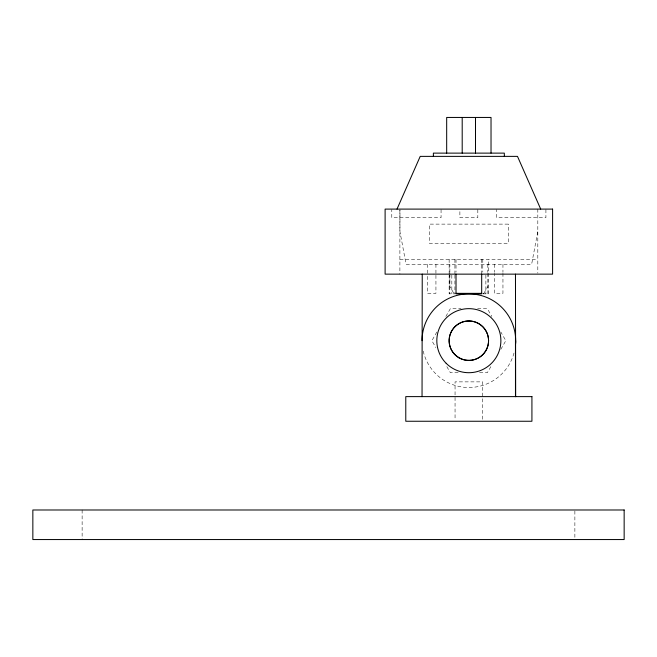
<?xml version="1.0" encoding="UTF-8"?>
<svg xmlns="http://www.w3.org/2000/svg" width="657" height="657" viewBox="0 0 657 657"><rect width="100%" height="100%" fill="white"/><g stroke="black" fill="none" stroke-linecap="round" stroke-linejoin="round"><path stroke-width="0.49" stroke-dasharray="3.29 2.46" d="M449.881 273.386L449.881 286.526L453.823 293.359L455.022 293.359M449.881 272.376L449.881 264.286M537.738 231.765L531.628 264.286L406.075 264.286L399.965 231.765L399.965 209.591M436.864 332.023L431.871 340.687L435.87 347.61M445.865 316.444L450.357 308.659L461.066 308.659M483.881 293.359L487.823 286.526M490.845 366.655L487.346 372.716L479.561 372.716M500.839 349.343L505.833 340.687L500.839 332.023M399.891 259.359L537.812 259.359M482.879 293.359L483.856 293.359M482.788 293.851L488.562 293.851L488.562 259.359M477.614 308.659L487.346 308.659L491.838 316.444M458.143 372.716L450.357 372.716L446.358 365.785M574.875 511.006L574.875 539.553M545.918 209.591L545.918 217.672L496.643 217.672L496.643 209.591M537.812 209.098L537.812 273.123M502.95 264.286L502.95 272.302M502.95 273.304L502.95 293.359L494.475 293.359L494.475 273.304M494.475 264.286L494.475 272.302M487.823 264.286L487.823 272.376M487.823 273.386L487.888 293.851M485.876 275.127L485.876 293.851M482.788 259.359L482.788 272.17M482.649 419.273L482.649 381.873L455.055 381.873L455.055 419.273M481.688 259.359L481.688 274.141M477.82 209.591L477.82 217.672L459.884 217.672L459.884 209.591M456.015 259.359L456.015 272.17M454.915 259.359L454.915 274.141M454.915 275.127L454.915 293.851L449.142 293.851L449.142 275.127M451.827 275.127L451.827 293.851M449.815 275.127L449.815 293.851M449.142 259.359L449.142 274.141M441.061 209.591L441.061 217.672L391.786 217.672L391.786 209.591M435.936 264.286L435.936 274.306M435.936 275.316L435.936 293.359L427.461 293.359L427.461 275.316M427.461 264.286L427.461 274.306M399.891 210.117L399.891 274.141M82.125 509.988L82.125 539.553M514.004 353.039A46.811 46.811 0 0 1 423.018 350.214M508.247 224.119L429.456 224.119L429.456 243.353L508.247 243.353L508.247 224.119"/><path stroke-width="0.99" d="M422.04 396.656L422.237 274.133M397.009 209.098L420.217 156.374L517.486 156.374L540.695 209.098M455.966 293.359L481.663 293.359M515.466 274.133L515.663 396.656M515.466 336.368L515.466 396.656M504.33 156.374L504.33 153.122L433.374 153.122L433.374 156.374M491.025 153.122L491.025 117.447L446.678 117.447L446.678 153.122M481.688 274.141L481.688 293.851L456.015 293.851L456.015 274.141M475.504 117.447L475.504 153.122M462.2 117.447L462.2 153.122M422.04 340.679A46.811 46.811 0 0 1 471.012 293.925A46.811 46.811 0 0 1 515.466 344.999M515.663 340.696A46.811 46.811 0 0 1 515.573 343.57M552.594 209.098L385.109 209.098L385.109 274.141L552.594 274.141L552.594 209.098M531.924 396.614L405.78 396.614L405.78 421.252L531.924 421.252L531.924 396.614M624.15 509.988L32.85 509.988L32.85 539.553L624.15 539.553L624.15 509.988M446.202 363.329A32.029 32.029 0 0 0 499.788 348.974A32.029 32.029 0 0 0 460.565 309.743A32.029 32.029 0 0 0 446.202 363.329M458.997 357.753A19.71 19.71 0 0 0 488.562 340.679A19.71 19.71 0 0 0 458.997 323.614A19.71 19.71 0 0 0 458.988 357.753A19.71 19.71 0 0 0 488.562 340.687A19.71 19.71 0 0 0 458.997 323.614A19.71 19.71 0 0 0 458.997 357.753"/></g></svg>
